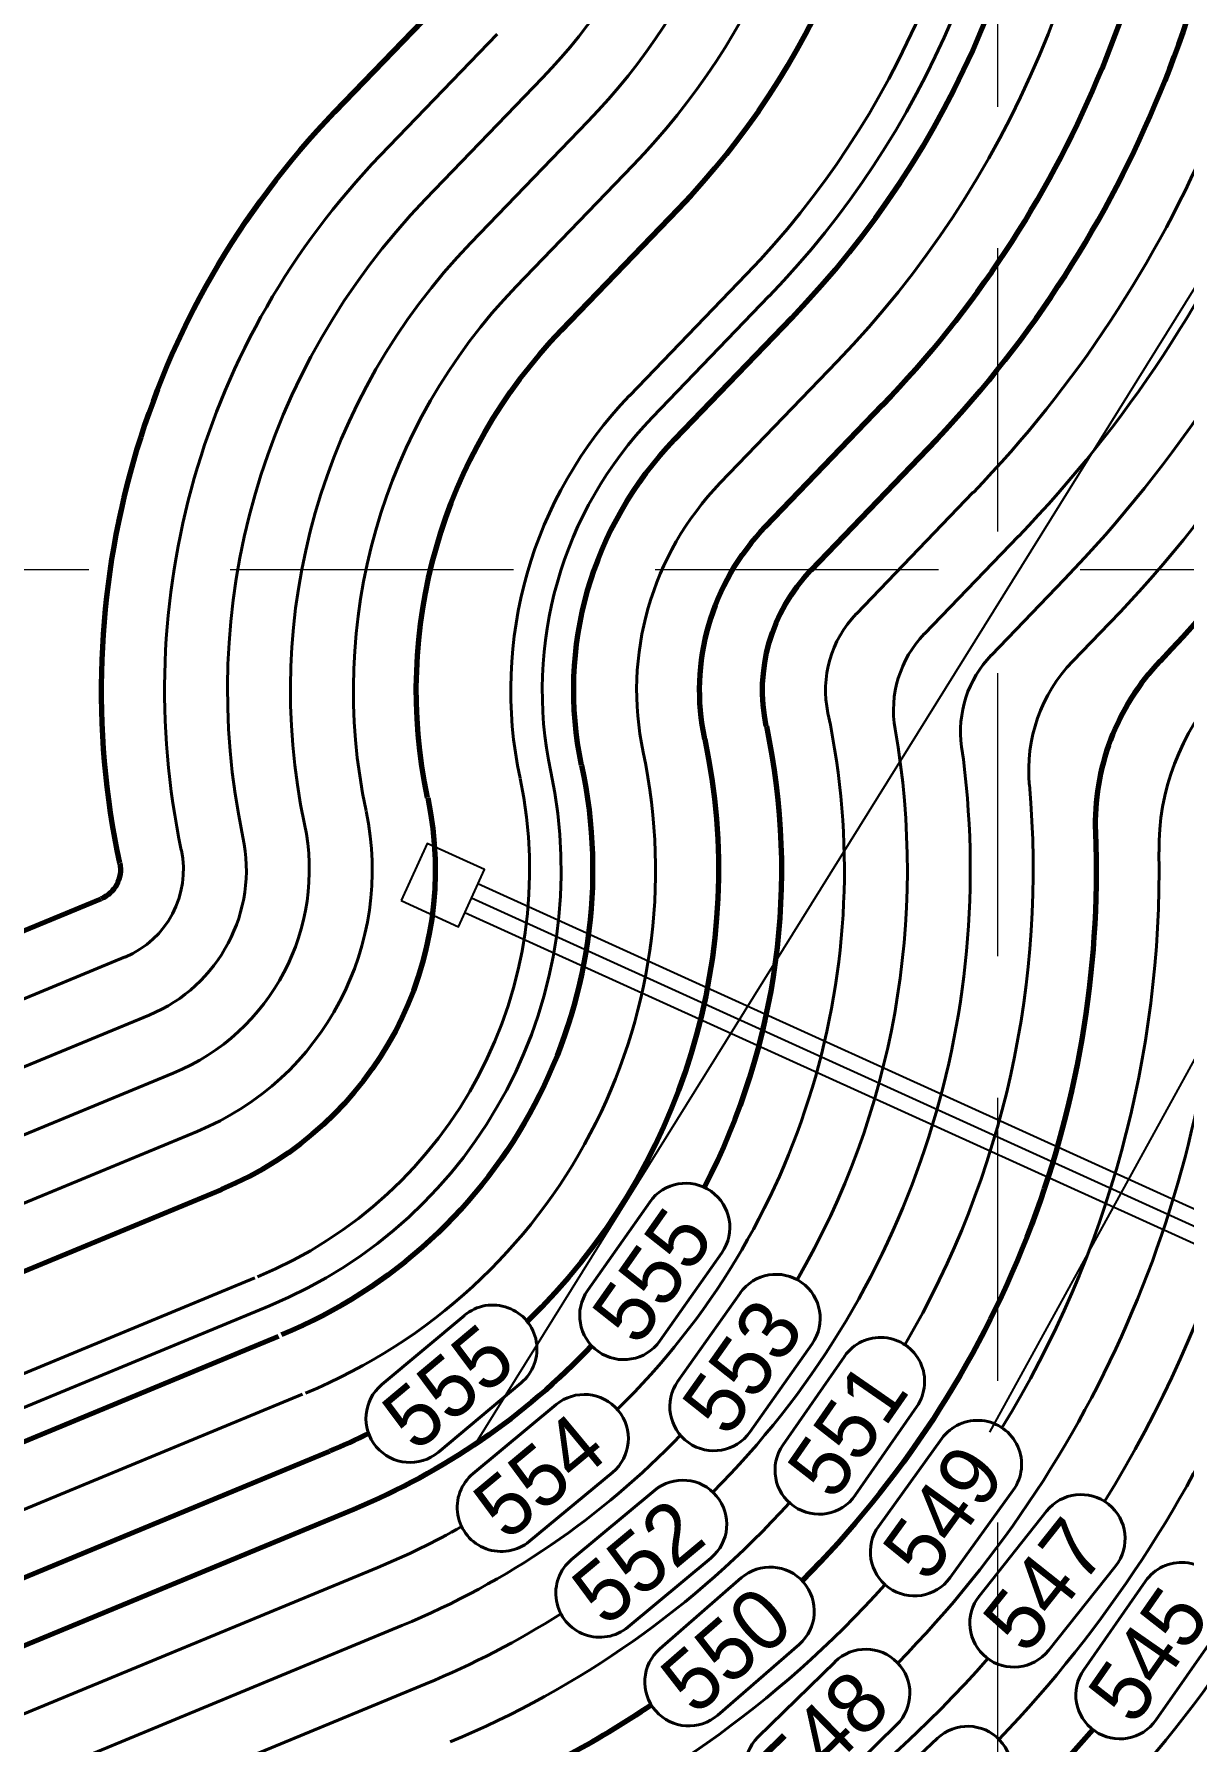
# Model space of a CAD drawing. Header units: feet. Extents: x 10084 to 13321, y 3329 to 8503.
# Drawn here: x 11560.8 to 11633.8, y 4388.8 to 4497.4 of the extents above; entities that cross this region are included whole.
import ezdxf
from ezdxf.enums import TextEntityAlignment as Align

# ---------------------------------------------------------------- set-up
doc = ezdxf.new("R2010")
doc.units = ezdxf.units.FT
doc.header["$LTSCALE"] = 40
doc.header["$MEASUREMENT"] = 0
for name, pattern in [('CENTERX2', [4, 2.5, -0.5, 0.5, -0.5]), ('DASHED', [0.75, 0.5, -0.25]), ('HIDDEN', [0.375, 0.25, -0.125])]:
    doc.linetypes.add(name, pattern=pattern)
for name, color, linetype in [('CONT-L', 55, 'Continuous'), ('GRID', 254, 'DASHED'), ('INLET', 4, 'Continuous'), ('Level 1', 7, 'Continuous'), ('STORM', 2, 'Continuous'), ('storm CL', 7, 'CENTERX2')]:
    doc.layers.add(name, color=color, linetype=linetype)
doc.styles.add('Style-CB101', font='CB101.shx')

msp = doc.modelspace()

# ---------------------------------------------------------------- linework, layer by layer
at = {"layer": 'CONT-L', "color": 5, "extrusion": (0.849187, -0.528092, 0), "elevation": 7513.36}
msp.add_lwpolyline([(9863.12, 543), (9965.66, 543)], dxfattribs=at)
at = {"layer": 'CONT-L', "color": 5, "elevation": 542}
msp.add_lwpolyline([(11621.51, 4408.54), (11651.42, 4462.97)], dxfattribs=at)
at = {"layer": 'GRID', "color": 252, "linetype": 'HIDDEN', "lineweight": 0, "ltscale": 1.8}
for p, q in [((11622.01, 3736.79), (11622.01, 8418.16)), ((10169.24, 4463.38), (13236.21, 4463.38))]:
    msp.add_line(p, q, dxfattribs=at)
at = {"layer": 'INLET', "color": 5, "flags": 128}
msp.add_lwpolyline([(11584.09, 4442.32), (11587.73, 4440.66), (11589.39, 4444.31), (11585.74, 4445.96)], close=True, dxfattribs=at)
at = {"layer": 'Level 1', "color": 5, "linetype": 'Continuous', "lineweight": 70}
for p, q in [((11579.88, 4492.46), (11587.31, 4500.18)), ((11594.29, 4478.59), (11601.72, 4486.31)), ((11601.49, 4471.65), (11608.91, 4479.36)), ((11607.25, 4466.1), (11614.69, 4473.83)), ((11610.14, 4463.33), (11617.57, 4471.05)), ((11475.28, 4405.3), (11565.02, 4442.44)), ((11482.92, 4386.82), (11572.67, 4423.96)), ((11484.36, 4376.59), (11576.3, 4414.63)), ((11489.81, 4370.19), (11579.55, 4407.32)), ((11491.34, 4366.49), (11581.08, 4403.63))]:
    msp.add_line(p, q, dxfattribs=at)
at = {"layer": 'Level 1', "color": 5, "linetype": 'Continuous', "lineweight": 40}
for p, q in [((11582.76, 4489.68), (11590.19, 4497.4)), ((11585.64, 4486.91), (11593.07, 4494.63)), ((11588.52, 4484.13), (11595.96, 4491.86)), ((11591.4, 4481.36), (11598.82, 4489.06)), ((11598.61, 4474.42), (11606.04, 4482.15)), ((11600.05, 4473.04), (11607.48, 4480.76)), ((11604.37, 4468.88), (11611.81, 4476.6)), ((11613.02, 4460.55), (11620.45, 4468.28)), ((11617.34, 4459.28), (11623.33, 4465.5)), ((11621.6, 4457.93), (11626.22, 4462.73)), ((11626.77, 4457.54), (11629.1, 4459.96)), ((11476.81, 4401.6), (11566.55, 4438.74)), ((11478.34, 4397.91), (11568.08, 4435.04)), ((11479.7, 4394.14), (11569.61, 4431.35)), ((11481.29, 4390.47), (11571.14, 4427.65)), ((11476.76, 4377.77), (11574.79, 4418.34)), ((11485.85, 4379.37), (11575.73, 4416.56)), ((11488.28, 4373.88), (11577.83, 4410.94)), ((11492.87, 4362.8), (11582.61, 4399.93)), ((11494.39, 4359.1), (11584.14, 4396.23)), ((11495.92, 4355.4), (11585.67, 4392.54))]:
    msp.add_line(p, q, dxfattribs=at)
at = {"layer": 'Level 1', "color": 5, "linetype": 'Continuous', "lineweight": 40, "flags": 128}
for points in [[(11604.47, 4419.94), (11600.53, 4414.33), (11600.53, 4414.33, -1), (11595.95, 4417.55), (11595.95, 4417.55), (11599.89, 4423.16), (11599.89, 4423.16, -1), (11604.47, 4419.94)], [(11610.21, 4414.15), (11606.26, 4408.54), (11606.26, 4408.54, -1), (11601.68, 4411.77), (11601.68, 4411.77), (11605.64, 4417.37), (11605.64, 4417.38, -1), (11610.21, 4414.15)], [(11591.72, 4411.66), (11586.46, 4407.26), (11586.46, 4407.26, -1), (11582.86, 4411.55), (11582.86, 4411.55), (11588.12, 4415.95), (11588.12, 4415.96, -1), (11591.72, 4411.66)], [(11616.86, 4410.16), (11612.95, 4404.52), (11612.95, 4404.52, -1), (11608.35, 4407.71), (11608.35, 4407.71), (11612.26, 4413.35), (11612.26, 4413.35, -1), (11616.86, 4410.16)], [(11597.52, 4405.97), (11592.25, 4401.59), (11592.25, 4401.59, -1), (11588.67, 4405.9), (11588.67, 4405.9), (11593.94, 4410.28), (11593.94, 4410.28, -1), (11597.52, 4405.97)], [(11622.99, 4404.84), (11618.98, 4399.28), (11618.98, 4399.28, -1), (11614.44, 4402.56), (11614.44, 4402.56), (11618.45, 4408.12), (11618.45, 4408.12, -1), (11622.99, 4404.84)], [(11603.78, 4400.53), (11598.51, 4396.14), (11598.51, 4396.14, -1), (11594.93, 4400.44), (11594.93, 4400.44), (11600.2, 4404.83), (11600.2, 4404.83, -1), (11603.78, 4400.53)], [(11629.49, 4400.02), (11625.22, 4394.65), (11625.22, 4394.65, -1), (11620.84, 4398.13), (11620.84, 4398.13), (11625.1, 4403.5), (11625.1, 4403.5, -1), (11629.49, 4400.02)], [(11635.98, 4395.85), (11632.06, 4390.23), (11632.06, 4390.23, -1), (11627.47, 4393.43), (11627.47, 4393.43), (11631.39, 4399.05), (11631.39, 4399.05, -1), (11635.98, 4395.85)], [(11609.39, 4395.04), (11604.22, 4390.54), (11604.22, 4390.54, -1), (11600.54, 4394.76), (11600.54, 4394.76), (11605.71, 4399.26), (11605.71, 4399.26, -1), (11609.39, 4395.04)], [(11615.58, 4389.93), (11610.69, 4385.13), (11610.69, 4385.13, -1), (11606.77, 4389.13), (11606.77, 4389.13), (11611.67, 4393.93), (11611.66, 4393.93, -1), (11615.58, 4389.93)], [(11622.01, 4385), (11617.02, 4380.29), (11617.02, 4380.29, -1), (11613.18, 4384.36), (11613.18, 4384.36), (11618.17, 4389.07), (11618.17, 4389.07, -1), (11622.01, 4385)]]:
    msp.add_lwpolyline(points, format="xyb", dxfattribs=at)
at = {"layer": 'Level 1', "color": 5, "linetype": 'Continuous', "lineweight": 40}
for centre, radius, start, end in [((11565.7, 4520.98), 38, 316.0916, 358.0749), ((11565.7, 4520.98), 42, 316.0916, 358.0751), ((11565.7, 4520.98), 46, 316.06, 358.0749), ((11565.7, 4520.98), 56, 316.0916, 358.0752), ((11565.7, 4520.98), 58, 316.0916, 358.0749), ((11565.7, 4520.98), 64, 316.0916, 358.0753), ((11565.7, 4520.98), 76, 316.0916, 358.0745), ((11565.7, 4520.98), 80, 316.0916, 358.0745), ((11565.7, 4520.98), 84, 316.0916, 358.0745), ((11565.7, 4520.98), 88, 316.0916, 358.0745), ((11647.25, 4445.68), 15, 137.2805, 180.964)]:
    msp.add_arc(centre, radius, start, end, dxfattribs=at)
at = {"layer": 'Level 1', "color": 5, "linetype": 'Continuous', "lineweight": 70}
for centre, radius, start, end in [((11565.7, 4520.98), 50, 316.0916, 358.0749), ((11565.7, 4520.98), 60, 316.0694, 358.0749), ((11565.7, 4520.98), 68, 316.0916, 358.0745), ((11565.7, 4520.98), 72, 316.0916, 358.0745), ((11565.7, 4520.98), 92, 316.4162, 358.0745), ((11643.2, 4447.22), 15, 136.4162, 182.1273)]:
    msp.add_arc(centre, radius, start, end, dxfattribs=at)
at = {"layer": 'Level 1', "color": 5, "linetype": 'Continuous', "lineweight": 70, "extrusion": (0, 0, -1)}
for centre, radius, start, end in [((-11618.06, 4455.7), 53, 348.02, 43.9085), ((-11618.06, 4455.7), 33, 348.02, 43.9085), ((-11618.06, 4455.7), 23, 348.02, 43.9085), ((-11618.06, 4455.7), 15, 348.02, 43.9085), ((-11618.06, 4455.7), 11, 348.02, 43.9085), ((-11564.26, 4444.28), 44, 168.02, 207.3203), ((-11564.26, 4444.28), 40, 168.02, 225.8924), ((-11564.26, 4444.28), 32, 168.02, 247.521), ((-11564.26, 4444.28), 22, 168.02, 247.521), ((-11564.26, 4444.28), 64, 177.8727, 224.931), ((-11564.26, 4444.28), 2, 168.02, 247.521), ((-11564.26, 4444.28), 44, 223.4554, 247.521), ((-11564.26, 4444.28), 40, 243.6166, 247.521), ((-11564.26, 4444.28), 64, 236.0609, 247.521), ((-11564.26, 4444.28), 84, 220.5953, 247.521)]:
    msp.add_arc(centre, radius, start, end, dxfattribs=at)
at = {"layer": 'Level 1', "color": 5, "linetype": 'Continuous', "lineweight": 40, "extrusion": (0, 0, -1)}
for centre, radius, start, end in [((-11618.06, 4455.7), 49, 348.02, 43.9085), ((-11618.06, 4455.7), 45, 348.02, 43.9085), ((-11618.06, 4455.7), 41, 348.02, 43.9085), ((-11618.06, 4455.7), 37, 348.02, 43.9085), ((-11618.06, 4455.7), 27, 348.02, 43.9085), ((-11618.06, 4455.7), 25, 348.02, 43.9085), ((-11618.06, 4455.7), 19, 348.02, 43.9085), ((-11618.06, 4455.7), 7, 348.02, 43.9085), ((-11622.38, 4454.42), 7, 350.1066, 43.9085), ((-11626.64, 4453.08), 7, 351.9749, 43.9086), ((-11633.97, 4450.6), 10, 354.8218, 43.9086), ((-11564.26, 4444.28), 48, 168.02, 225.6203), ((-11564.26, 4444.28), 52, 170.1066, 210.0803), ((-11564.26, 4444.28), 36, 168.02, 247.521), ((-11564.26, 4444.28), 56, 171.9749, 224.9409), ((-11564.26, 4444.28), 28, 168.02, 247.521), ((-11564.26, 4444.28), 30, 168.02, 247.521), ((-11564.26, 4444.28), 60, 174.8218, 210.221), ((-11564.26, 4444.28), 18, 168.02, 247.521), ((-11564.26, 4444.28), 14, 168.02, 247.521), ((-11564.26, 4444.28), 10, 168.02, 247.521), ((-11564.26, 4444.28), 6, 168.02, 247.521), ((-11564.26, 4444.28), 68, 179.036, 211.4474), ((-11564.26, 4444.28), 72, 180.0916, 224.4559), ((-11564.26, 4444.28), 76, 181.0541, 211.8924), ((-11564.26, 4444.28), 80, 181.9355, 223.7164), ((-11564.26, 4444.28), 88, 183.4936, 223.3515), ((-11564.26, 4444.28), 52, 223.7214, 247.521), ((-11564.26, 4444.28), 60, 222.113, 247.521), ((-11564.26, 4444.28), 48, 240.4417, 247.521), ((-11564.26, 4444.28), 68, 221.9424, 247.521), ((-11564.26, 4444.28), 56, 237.6263, 247.521), ((-11564.26, 4444.28), 76, 221.2825, 247.521)]:
    msp.add_arc(centre, radius, start, end, dxfattribs=at)
at = {"layer": 'STORM', "color": 5}
for p, q in [((11588.97, 4443.4), (11646.27, 4417.36)), ((11588.15, 4441.57), (11645.45, 4415.54))]:
    msp.add_line(p, q, dxfattribs=at)
at = {"layer": 'storm CL', "color": 5}
msp.add_line((11588.56, 4442.49), (11651.15, 4414.05), dxfattribs=at)

# ---------------------------------------------------------------- texts
at = {"layer": 'Level 1', "color": 5, "linetype": 'Continuous', "lineweight": 40, "style": 'Style-CB101'}
for s, rotation, p in [('555', 54.9206, (11596.01, 4416.1)), ('553', 54.7775, (11601.73, 4410.32)), ('555', 39.9509, (11582.55, 4410.14)), ('551', 55.2727, (11608.42, 4406.26)), ('554', 39.709, (11588.34, 4404.49)), ('549', 54.1564, (11614.47, 4401.11)), ('552', 39.7936, (11594.61, 4399.03)), ('547', 51.5425, (11620.81, 4396.68)), ('550', 41.0716, (11600.25, 4393.34)), ('545', 55.1491, (11627.53, 4391.98)), ('548', 44.4134, (11606.56, 4387.69))]:
    msp.add_text(s, height=3.84, rotation=rotation, dxfattribs=at).set_placement(p, align=Align.TOP_LEFT)

doc.saveas('drawing.dxf')
